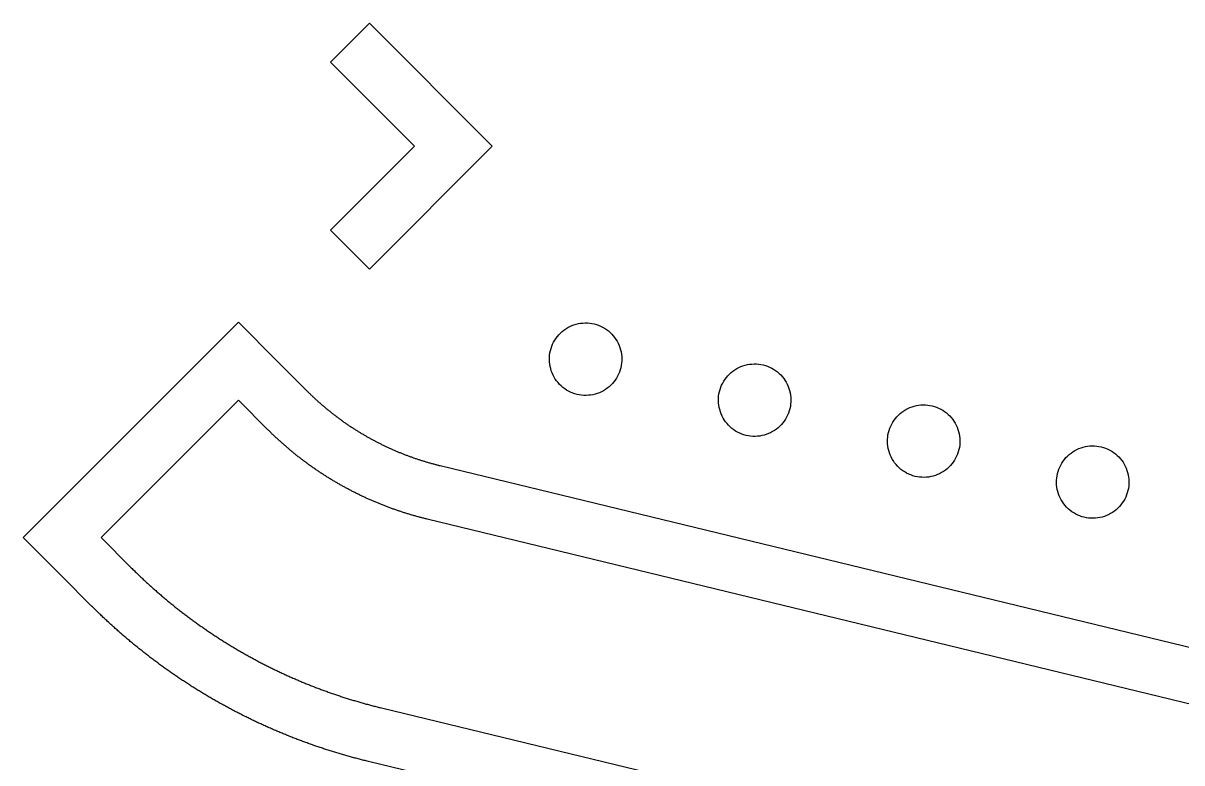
# Model space of a CAD drawing. Extents: x -16500 to 16500, y -16500 to 16500.
# Drawn here: x 3755 to 7753, y -2127 to 424 of the extents above; entities that cross this region are included whole.
import ezdxf

# ---------------------------------------------------------------- set-up
doc = ezdxf.new("R2010")
doc.units = 0
doc.header["$MEASUREMENT"] = 0
doc.layers.add('Top', color=1, linetype='Continuous')
doc.layers.add('Via', color=100, linetype='Continuous')

msp = doc.modelspace()

# ---------------------------------------------------------------- linework, layer by layer
at = {"layer": 'Top'}
msp.add_lwpolyline([(4949.747, -424.264), (4815.397, -289.914), (5105.311, 0), (4815.397, 289.914), (4949.747, 424.264), (5374.012, 0)], close=True, dxfattribs=at)
for points in [[(8546.568, -2994.589), (4946.462, -2122.102), (4942.558, -2121.152), (4938.656, -2120.194), (4934.756, -2119.228), (4930.857, -2118.255), (4926.961, -2117.274), (4923.067, -2116.285), (4919.174, -2115.288), (4915.284, -2114.284), (4911.396, -2113.272), (4907.509, -2112.252), (4903.625, -2111.224), (4899.743, -2110.189), (4895.862, -2109.146), (4891.984, -2108.096), (4888.108, -2107.037), (4884.234, -2105.971), (4880.362, -2104.898), (4876.493, -2103.816), (4872.625, -2102.727), (4868.76, -2101.631), (4864.896, -2100.526), (4861.035, -2099.414), (4857.177, -2098.294), (4853.32, -2097.167), (4849.466, -2096.032), (4845.614, -2094.889), (4841.764, -2093.739), (4837.916, -2092.581), (4834.071, -2091.416), (4830.228, -2090.243), (4826.388, -2089.062), (4822.55, -2087.873), (4818.714, -2086.677), (4814.88, -2085.474), (4811.049, -2084.262), (4807.221, -2083.044), (4803.395, -2081.817), (4799.571, -2080.583), (4795.75, -2079.342), (4791.931, -2078.092), (4788.114, -2076.836), (4784.301, -2075.571), (4780.489, -2074.299), (4776.68, -2073.02), (4772.874, -2071.733), (4769.07, -2070.438), (4765.269, -2069.136), (4761.471, -2067.827), (4757.675, -2066.509), (4753.882, -2065.185), (4750.091, -2063.853), (4746.303, -2062.513), (4742.518, -2061.166), (4738.735, -2059.811), (4734.955, -2058.448), (4731.178, -2057.079), (4727.403, -2055.701), (4723.631, -2054.317), (4719.862, -2052.924), (4716.096, -2051.525), (4712.333, -2050.118), (4708.572, -2048.703), (4704.814, -2047.281), (4701.059, -2045.851), (4697.307, -2044.414), (4693.558, -2042.97), (4689.811, -2041.518), (4686.067, -2040.059), (4682.327, -2038.592), (4678.589, -2037.118), (4674.854, -2035.636), (4671.122, -2034.147), (4667.393, -2032.651), (4663.668, -2031.147), (4659.945, -2029.636), (4656.225, -2028.117), (4652.508, -2026.591), (4648.794, -2025.058), (4645.083, -2023.517), (4641.375, -2021.969), (4637.671, -2020.414), (4633.969, -2018.851), (4630.27, -2017.281), (4626.575, -2015.704), (4622.883, -2014.119), (4619.194, -2012.527), (4615.508, -2010.928), (4611.825, -2009.321), (4608.146, -2007.707), (4604.469, -2006.086), (4600.796, -2004.457), (4597.126, -2002.821), (4593.46, -2001.178), (4589.796, -1999.528), (4586.136, -1997.87), (4582.48, -1996.205), (4578.826, -1994.533), (4575.176, -1992.854), (4571.529, -1991.167), (4567.886, -1989.473), (4564.246, -1987.772), (4560.609, -1986.063), (4556.976, -1984.348), (4553.346, -1982.625), (4549.719, -1980.895), (4546.096, -1979.158), (4542.477, -1977.414), (4538.861, -1975.662), (4535.248, -1973.903), (4531.639, -1972.138), (4528.033, -1970.365), (4524.431, -1968.584), (4520.833, -1966.797), (4517.238, -1965.003), (4513.646, -1963.201), (4510.059, -1961.392), (4506.474, -1959.577), (4502.894, -1957.754), (4499.317, -1955.924), (4495.743, -1954.086), (4492.174, -1952.242), (4488.608, -1950.391), (4485.045, -1948.533), (4481.487, -1946.667), (4477.932, -1944.795), (4474.38, -1942.915), (4470.833, -1941.029), (4467.289, -1939.135), (4463.749, -1937.234), (4460.213, -1935.327), (4456.68, -1933.412), (4453.152, -1931.49), (4449.627, -1929.562), (4446.106, -1927.626), (4442.589, -1925.683), (4439.076, -1923.734), (4435.566, -1921.777), (4432.061, -1919.814), (4428.559, -1917.843), (4425.062, -1915.866), (4421.568, -1913.881), (4418.078, -1911.89), (4414.592, -1909.892), (4411.11, -1907.887), (4407.632, -1905.875), (4404.159, -1903.856), (4400.689, -1901.83), (4397.223, -1899.797), (4393.761, -1897.758), (4390.303, -1895.711), (4386.85, -1893.658), (4383.4, -1891.598), (4379.955, -1889.531), (4376.513, -1887.457), (4373.076, -1885.376), (4369.643, -1883.289), (4366.214, -1881.195), (4362.789, -1879.094), (4359.368, -1876.986), (4355.952, -1874.871), (4352.54, -1872.75), (4349.132, -1870.621), (4345.728, -1868.486), (4342.328, -1866.345), (4338.933, -1864.196), (4335.542, -1862.041), (4332.155, -1859.879), (4328.773, -1857.711), (4325.394, -1855.535), (4322.021, -1853.353), (4318.651, -1851.165), (4315.286, -1848.969), (4311.925, -1846.767), (4308.569, -1844.559), (4305.217, -1842.343), (4301.869, -1840.121), (4298.526, -1837.892), (4295.187, -1835.657), (4291.853, -1833.415), (4288.523, -1831.167), (4285.197, -1828.912), (4281.877, -1826.65), (4278.56, -1824.382), (4275.248, -1822.107), (4271.941, -1819.825), (4268.638, -1817.537), (4265.34, -1815.243), (4262.046, -1812.942), (4258.757, -1810.634), (4255.472, -1808.32), (4252.192, -1805.999), (4248.917, -1803.672), (4245.646, -1801.338), (4242.38, -1798.998), (4239.118, -1796.652), (4235.861, -1794.299), (4232.609, -1791.939), (4229.362, -1789.573), (4226.119, -1787.201), (4222.881, -1784.822), (4219.648, -1782.437), (4216.419, -1780.045), (4213.195, -1777.647), (4209.976, -1775.242), (4206.762, -1772.831), (4203.552, -1770.414), (4200.348, -1767.991), (4197.148, -1765.561), (4193.953, -1763.124), (4190.762, -1760.682), (4187.577, -1758.233), (4184.397, -1755.777), (4181.221, -1753.316), (4178.05, -1750.848), (4174.884, -1748.374), (4171.724, -1745.893), (4168.568, -1743.407), (4165.416, -1740.914), (4162.27, -1738.415), (4159.129, -1735.909), (4155.993, -1733.397), (4152.862, -1730.879), (4149.736, -1728.355), (4146.615, -1725.825), (4143.499, -1723.289), (4140.387, -1720.746), (4137.281, -1718.197), (4134.18, -1715.642), (4131.085, -1713.081), (4127.994, -1710.514), (4124.908, -1707.94), (4121.828, -1705.361), (4118.752, -1702.775), (4115.682, -1700.183), (4112.617, -1697.586), (4109.557, -1694.982), (4106.502, -1692.372), (4103.452, -1689.756), (4100.408, -1687.134), (4097.368, -1684.506), (4094.334, -1681.872), (4091.305, -1679.231), (4088.282, -1676.585), (4085.264, -1673.933), (4082.251, -1671.275), (4079.243, -1668.611), (4076.24, -1665.941), (4073.243, -1663.265), (4070.251, -1660.583), (4067.265, -1657.895), (4064.284, -1655.201), (4061.308, -1652.502), (4058.337, -1649.796), (4055.372, -1647.084), (4052.413, -1644.367), (4049.458, -1641.644), (4046.509, -1638.915), (4043.566, -1636.18), (4040.628, -1633.439), (4037.695, -1630.692), (4034.768, -1627.94), (4031.847, -1625.182), (4028.93, -1622.418), (4026.02, -1619.648), (4023.114, -1616.872), (4020.215, -1614.091), (4017.321, -1611.304), (4014.432, -1608.511), (4011.549, -1605.713), (4008.671, -1602.908), (4005.799, -1600.099), (4002.933, -1597.283), (4000.072, -1594.462), (3997.217, -1591.635), (3994.367, -1588.802), (3991.524, -1585.964), (3889.432, -1483.872), (3889.432, -1483.872), (3755.436, -1349.875), (4497.898, -607.413), (4632.248, -741.763), (4632.248, -741.764), (4733.986, -843.502), (4735.965, -845.475), (4737.95, -847.444), (4739.941, -849.406), (4741.938, -851.363), (4743.94, -853.314), (4745.947, -855.259), (4747.961, -857.199), (4749.979, -859.133), (4752.004, -861.06), (4754.033, -862.983), (4756.069, -864.899), (4758.11, -866.809), (4760.156, -868.714), (4762.208, -870.613), (4764.265, -872.506), (4766.327, -874.393), (4768.395, -876.274), (4770.469, -878.149), (4772.547, -880.018), (4774.632, -881.881), (4776.721, -883.738), (4778.816, -885.589), (4780.916, -887.435), (4783.021, -889.274), (4785.132, -891.107), (4787.248, -892.934), (4789.369, -894.755), (4791.495, -896.57), (4793.626, -898.378), (4795.763, -900.181), (4797.905, -901.978), (4800.052, -903.768), (4802.204, -905.552), (4804.361, -907.33), (4806.523, -909.102), (4808.691, -910.868), (4810.863, -912.627), (4813.04, -914.38), (4815.223, -916.127), (4817.41, -917.868), (4819.603, -919.602), (4821.8, -921.33), (4824.002, -923.052), (4826.21, -924.768), (4828.422, -926.477), (4830.639, -928.18), (4832.861, -929.876), (4835.088, -931.566), (4837.319, -933.25), (4839.556, -934.927), (4841.797, -936.598), (4844.043, -938.262), (4846.294, -939.92), (4848.549, -941.572), (4850.81, -943.217), (4853.075, -944.855), (4855.344, -946.487), (4857.619, -948.113), (4859.898, -949.732), (4862.181, -951.344), (4864.469, -952.95), (4866.762, -954.549), (4869.06, -956.142), (4871.362, -957.728), (4873.668, -959.308), (4875.979, -960.88), (4878.295, -962.447), (4880.615, -964.006), (4882.939, -965.559), (4885.268, -967.106), (4887.601, -968.645), (4889.939, -970.178), (4892.281, -971.704), (4894.628, -973.224), (4896.978, -974.737), (4899.334, -976.243), (4901.693, -977.742), (4904.057, -979.234), (4906.425, -980.72), (4908.797, -982.199), (4911.174, -983.671), (4913.554, -985.136), (4915.939, -986.595), (4918.328, -988.046), (4920.722, -989.491), (4923.119, -990.929), (4925.52, -992.36), (4927.926, -993.784), (4930.336, -995.201), (4932.749, -996.612), (4935.167, -998.015), (4937.589, -999.411), (4940.015, -1000.801), (4942.444, -1002.183), (4944.878, -1003.559), (4947.315, -1004.928), (4949.757, -1006.289), (4952.202, -1007.644), (4954.652, -1008.991), (4957.105, -1010.332), (4959.562, -1011.665), (4962.023, -1012.992), (4964.487, -1014.311), (4966.955, -1015.623), (4969.428, -1016.929), (4971.903, -1018.227), (4974.383, -1019.518), (4976.866, -1020.802), (4979.353, -1022.078), (4981.844, -1023.348), (4984.338, -1024.61), (4986.836, -1025.866), (4989.337, -1027.114), (4991.842, -1028.355), (4994.35, -1029.589), (4996.862, -1030.815), (4999.378, -1032.035), (5001.897, -1033.247), (5004.419, -1034.452), (5006.945, -1035.65), (5009.475, -1036.84), (5012.008, -1038.023), (5014.544, -1039.199), (5017.083, -1040.368), (5019.626, -1041.529), (5022.172, -1042.683), (5024.722, -1043.83), (5027.274, -1044.97), (5029.83, -1046.102), (5032.39, -1047.227), (5034.952, -1048.344), (5037.518, -1049.454), (5040.086, -1050.557), (5042.658, -1051.652), (5045.233, -1052.74), (5047.812, -1053.821), (5050.393, -1054.894), (5052.977, -1055.96), (5055.565, -1057.018), (5058.155, -1058.069), (5060.749, -1059.113), (5063.345, -1060.149), (5065.944, -1061.178), (5068.547, -1062.199), (5071.152, -1063.213), (5073.76, -1064.219), (5076.371, -1065.218), (5078.985, -1066.209), (5081.601, -1067.193), (5084.221, -1068.169), (5086.843, -1069.138), (5089.468, -1070.099), (5092.096, -1071.053), (5094.727, -1071.999), (5097.36, -1072.938), (5099.996, -1073.869), (5102.634, -1074.792), (5105.275, -1075.708), (5107.919, -1076.616), (5110.566, -1077.517), (5113.215, -1078.41), (5115.866, -1079.296), (5118.52, -1080.174), (5121.177, -1081.044), (5123.836, -1081.907), (5126.497, -1082.762), (5129.161, -1083.61), (5131.828, -1084.45), (5134.496, -1085.282), (5137.167, -1086.106), (5139.841, -1086.923), (5142.517, -1087.733), (5145.195, -1088.534), (5147.875, -1089.328), (5150.558, -1090.114), (5153.243, -1090.893), (5155.93, -1091.663), (5158.619, -1092.426), (5161.311, -1093.182), (5164.005, -1093.929), (5166.7, -1094.669), (5169.398, -1095.402), (5172.098, -1096.126), (5174.8, -1096.843), (5177.504, -1097.552), (5180.211, -1098.253), (5182.919, -1098.946), (5185.629, -1099.632), (5188.341, -1100.31), (5191.055, -1100.98), (5193.771, -1101.642), (8793.877, -1974.13)], [(8749.126, -2158.784), (5149.02, -1286.297), (5146.054, -1285.574), (5143.09, -1284.843), (5140.128, -1284.105), (5137.168, -1283.359), (5134.21, -1282.605), (5131.254, -1281.843), (5128.3, -1281.074), (5125.348, -1280.297), (5122.398, -1279.512), (5119.45, -1278.719), (5116.504, -1277.919), (5113.561, -1277.111), (5110.619, -1276.295), (5107.68, -1275.472), (5104.742, -1274.641), (5101.807, -1273.802), (5098.874, -1272.955), (5095.944, -1272.101), (5093.015, -1271.239), (5090.089, -1270.369), (5087.165, -1269.492), (5084.244, -1268.607), (5081.325, -1267.715), (5078.408, -1266.815), (5075.493, -1265.907), (5072.581, -1264.991), (5069.672, -1264.068), (5066.764, -1263.138), (5063.86, -1262.199), (5060.957, -1261.253), (5058.057, -1260.3), (5055.16, -1259.339), (5052.265, -1258.37), (5049.373, -1257.394), (5046.483, -1256.41), (5043.596, -1255.418), (5040.712, -1254.419), (5037.83, -1253.413), (5034.951, -1252.399), (5032.074, -1251.377), (5029.2, -1250.348), (5026.329, -1249.311), (5023.461, -1248.267), (5020.595, -1247.215), (5017.732, -1246.156), (5014.872, -1245.089), (5012.015, -1244.015), (5009.16, -1242.933), (5006.308, -1241.844), (5003.46, -1240.747), (5000.614, -1239.643), (4997.771, -1238.532), (4994.931, -1237.413), (4992.094, -1236.286), (4989.259, -1235.152), (4986.428, -1234.011), (4983.6, -1232.862), (4980.775, -1231.706), (4977.953, -1230.543), (4975.133, -1229.372), (4972.317, -1228.194), (4969.505, -1227.008), (4966.695, -1225.815), (4963.888, -1224.614), (4961.085, -1223.407), (4958.284, -1222.192), (4955.487, -1220.969), (4952.693, -1219.739), (4949.903, -1218.502), (4947.115, -1217.258), (4944.331, -1216.006), (4941.55, -1214.747), (4938.772, -1213.481), (4935.998, -1212.208), (4933.227, -1210.927), (4930.46, -1209.639), (4927.696, -1208.344), (4924.935, -1207.041), (4922.178, -1205.731), (4919.424, -1204.414), (4916.673, -1203.09), (4913.926, -1201.759), (4911.183, -1200.42), (4908.443, -1199.074), (4905.707, -1197.721), (4902.974, -1196.361), (4900.244, -1194.994), (4897.519, -1193.62), (4894.797, -1192.238), (4892.078, -1190.849), (4889.363, -1189.454), (4886.652, -1188.051), (4883.945, -1186.641), (4881.241, -1185.224), (4878.541, -1183.799), (4875.845, -1182.368), (4873.152, -1180.93), (4870.464, -1179.485), (4867.779, -1178.032), (4865.098, -1176.573), (4862.42, -1175.106), (4859.747, -1173.633), (4857.077, -1172.152), (4854.412, -1170.665), (4851.75, -1169.171), (4849.092, -1167.669), (4846.438, -1166.161), (4843.788, -1164.646), (4841.142, -1163.123), (4838.5, -1161.594), (4835.862, -1160.058), (4833.228, -1158.515), (4830.599, -1156.965), (4827.973, -1155.408), (4825.351, -1153.845), (4822.733, -1152.274), (4820.12, -1150.697), (4817.511, -1149.113), (4814.905, -1147.522), (4812.305, -1145.924), (4809.708, -1144.319), (4807.115, -1142.708), (4804.527, -1141.089), (4801.943, -1139.464), (4799.363, -1137.833), (4796.787, -1136.194), (4794.216, -1134.549), (4791.649, -1132.897), (4789.087, -1131.238), (4786.528, -1129.573), (4783.974, -1127.9), (4781.425, -1126.222), (4778.88, -1124.536), (4776.339, -1122.844), (4773.803, -1121.145), (4771.271, -1119.44), (4768.744, -1117.728), (4766.221, -1116.009), (4763.703, -1114.284), (4761.189, -1112.552), (4758.68, -1110.813), (4756.176, -1109.068), (4753.675, -1107.316), (4751.18, -1105.558), (4748.689, -1103.794), (4746.203, -1102.022), (4743.721, -1100.245), (4741.245, -1098.461), (4738.772, -1096.67), (4736.305, -1094.873), (4733.842, -1093.069), (4731.384, -1091.259), (4728.931, -1089.442), (4726.482, -1087.62), (4724.039, -1085.79), (4721.6, -1083.954), (4719.166, -1082.112), (4716.736, -1080.264), (4714.312, -1078.409), (4711.892, -1076.548), (4709.478, -1074.68), (4707.068, -1072.806), (4704.663, -1070.926), (4702.263, -1069.04), (4699.868, -1067.147), (4697.478, -1065.248), (4695.093, -1063.343), (4692.713, -1061.431), (4690.338, -1059.514), (4687.968, -1057.59), (4685.603, -1055.659), (4683.243, -1053.723), (4680.889, -1051.781), (4678.539, -1049.832), (4676.194, -1047.877), (4673.855, -1045.916), (4671.521, -1043.949), (4669.192, -1041.976), (4666.868, -1039.997), (4664.549, -1038.011), (4662.235, -1036.02), (4659.927, -1034.022), (4657.624, -1032.019), (4655.326, -1030.009), (4653.034, -1027.993), (4650.746, -1025.972), (4648.465, -1023.944), (4646.188, -1021.911), (4643.917, -1019.871), (4641.651, -1017.826), (4639.39, -1015.774), (4637.135, -1013.717), (4634.885, -1011.654), (4632.641, -1009.585), (4630.402, -1007.51), (4628.168, -1005.429), (4625.94, -1003.342), (4623.718, -1001.25), (4621.501, -999.152), (4619.289, -997.048), (4617.083, -994.938), (4614.883, -992.822), (4612.688, -990.701), (4610.498, -988.573), (4608.314, -986.44), (4606.136, -984.302), (4603.964, -982.157), (4601.797, -980.007), (4599.635, -977.852), (4497.898, -876.114), (4024.136, -1349.876), (4125.874, -1451.613), (4128.589, -1454.323), (4131.309, -1457.026), (4134.036, -1459.724), (4136.768, -1462.416), (4139.505, -1465.103), (4142.248, -1467.784), (4144.997, -1470.459), (4147.751, -1473.128), (4150.511, -1475.791), (4153.276, -1478.449), (4156.047, -1481.101), (4158.824, -1483.747), (4161.606, -1486.388), (4164.394, -1489.022), (4167.187, -1491.651), (4169.985, -1494.274), (4172.789, -1496.891), (4175.599, -1499.502), (4178.414, -1502.107), (4181.234, -1504.706), (4184.06, -1507.3), (4186.891, -1509.887), (4189.728, -1512.469), (4192.57, -1515.045), (4195.417, -1517.614), (4198.27, -1520.178), (4201.128, -1522.736), (4203.991, -1525.288), (4206.86, -1527.834), (4209.734, -1530.373), (4212.614, -1532.907), (4215.498, -1535.435), (4218.388, -1537.957), (4221.283, -1540.473), (4224.184, -1542.982), (4227.09, -1545.486), (4230.001, -1547.983), (4232.917, -1550.475), (4235.838, -1552.96), (4238.765, -1555.439), (4241.696, -1557.912), (4244.633, -1560.379), (4247.575, -1562.84), (4250.522, -1565.295), (4253.475, -1567.743), (4256.432, -1570.186), (4259.395, -1572.622), (4262.362, -1575.052), (4265.335, -1577.475), (4268.313, -1579.893), (4271.295, -1582.304), (4274.283, -1584.709), (4277.276, -1587.108), (4280.274, -1589.501), (4283.277, -1591.887), (4286.284, -1594.267), (4289.297, -1596.64), (4292.315, -1599.008), (4295.338, -1601.369), (4298.365, -1603.724), (4301.398, -1606.072), (4304.435, -1608.414), (4307.477, -1610.75), (4310.525, -1613.079), (4313.577, -1615.402), (4316.634, -1617.719), (4319.695, -1620.029), (4322.762, -1622.333), (4325.833, -1624.63), (4328.909, -1626.921), (4331.99, -1629.206), (4335.076, -1631.484), (4338.166, -1633.755), (4341.262, -1636.02), (4344.362, -1638.279), (4347.466, -1640.531), (4350.576, -1642.777), (4353.69, -1645.016), (4356.808, -1647.249), (4359.932, -1649.475), (4363.06, -1651.695), (4366.192, -1653.908), (4369.33, -1656.114), (4372.471, -1658.314), (4375.618, -1660.508), (4378.769, -1662.694), (4381.925, -1664.875), (4385.085, -1667.048), (4388.249, -1669.215), (4391.419, -1671.376), (4394.592, -1673.529), (4397.77, -1675.676), (4400.953, -1677.817), (4404.14, -1679.951), (4407.332, -1682.078), (4410.528, -1684.198), (4413.728, -1686.312), (4416.933, -1688.419), (4420.143, -1690.52), (4423.356, -1692.613), (4426.574, -1694.7), (4429.797, -1696.781), (4433.023, -1698.854), (4436.255, -1700.921), (4439.49, -1702.981), (4442.73, -1705.034), (4445.974, -1707.08), (4449.222, -1709.12), (4452.474, -1711.153), (4455.731, -1713.179), (4458.992, -1715.198), (4462.257, -1717.211), (4465.526, -1719.216), (4468.8, -1721.215), (4472.078, -1723.207), (4475.36, -1725.192), (4478.646, -1727.17), (4481.936, -1729.141), (4485.23, -1731.106), (4488.528, -1733.063), (4491.831, -1735.014), (4495.137, -1736.958), (4498.448, -1738.895), (4501.763, -1740.825), (4505.081, -1742.747), (4508.404, -1744.664), (4511.73, -1746.573), (4515.061, -1748.475), (4518.396, -1750.37), (4521.734, -1752.258), (4525.077, -1754.139), (4528.423, -1756.013), (4531.774, -1757.881), (4535.128, -1759.741), (4538.486, -1761.594), (4541.848, -1763.44), (4545.214, -1765.279), (4548.583, -1767.111), (4551.957, -1768.936), (4555.334, -1770.754), (4558.715, -1772.565), (4562.1, -1774.369), (4565.489, -1776.166), (4568.881, -1777.956), (4572.277, -1779.738), (4575.677, -1781.514), (4579.08, -1783.282), (4582.488, -1785.043), (4585.899, -1786.798), (4589.313, -1788.545), (4592.731, -1790.284), (4596.153, -1792.017), (4599.579, -1793.743), (4603.008, -1795.461), (4606.44, -1797.172), (4609.876, -1798.876), (4613.316, -1800.573), (4616.759, -1802.263), (4620.206, -1803.945), (4623.656, -1805.621), (4627.11, -1807.289), (4630.568, -1808.95), (4634.028, -1810.603), (4637.493, -1812.25), (4640.96, -1813.889), (4644.431, -1815.52), (4647.906, -1817.145), (4651.384, -1818.762), (4654.865, -1820.372), (4658.349, -1821.975), (4661.837, -1823.571), (4665.328, -1825.159), (4668.823, -1826.74), (4672.321, -1828.313), (4675.822, -1829.88), (4679.326, -1831.439), (4682.834, -1832.99), (4686.345, -1834.535), (4689.859, -1836.072), (4693.376, -1837.601), (4696.897, -1839.123), (4700.421, -1840.638), (4703.947, -1842.146), (4707.477, -1843.646), (4711.01, -1845.139), (4714.547, -1846.624), (4718.086, -1848.102), (4721.628, -1849.573), (4725.174, -1851.036), (4728.722, -1852.492), (4732.274, -1853.94), (4735.828, -1855.381), (4739.386, -1856.814), (4742.947, -1858.24), (4746.51, -1859.659), (4750.077, -1861.07), (4753.646, -1862.474), (4757.218, -1863.87), (4760.794, -1865.259), (4764.372, -1866.64), (4767.953, -1868.014), (4771.537, -1869.38), (4775.124, -1870.739), (4778.713, -1872.09), (4782.306, -1873.434), (4785.901, -1874.77), (4789.499, -1876.099), (4793.099, -1877.42), (4796.703, -1878.734), (4800.309, -1880.04), (4803.918, -1881.339), (4807.53, -1882.63), (4811.144, -1883.913), (4814.761, -1885.189), (4818.381, -1886.458), (4822.003, -1887.719), (4825.628, -1888.972), (4829.256, -1890.218), (4832.886, -1891.456), (4836.519, -1892.686), (4840.154, -1893.909), (4843.792, -1895.125), (4847.433, -1896.332), (4851.075, -1897.532), (4854.721, -1898.725), (4858.369, -1899.91), (4862.019, -1901.087), (4865.672, -1902.257), (4869.327, -1903.419), (4872.985, -1904.573), (4876.645, -1905.72), (4880.307, -1906.859), (4883.972, -1907.99), (4887.64, -1909.114), (4891.309, -1910.23), (4894.981, -1911.338), (4898.655, -1912.439), (4902.332, -1913.532), (4906.01, -1914.617), (4909.691, -1915.695), (4913.375, -1916.765), (4917.06, -1917.827), (4920.748, -1918.881), (4924.438, -1919.928), (4928.13, -1920.967), (4931.824, -1921.999), (4935.52, -1923.022), (4939.219, -1924.038), (4942.92, -1925.047), (4946.622, -1926.047), (4950.327, -1927.04), (4954.034, -1928.025), (4957.743, -1929.002), (4961.454, -1929.971), (4965.167, -1930.933), (4968.882, -1931.887), (4972.599, -1932.833), (4976.318, -1933.772), (4980.039, -1934.702), (4983.762, -1935.625), (4987.486, -1936.54), (4991.213, -1937.447), (8591.319, -2809.935)]]:
    msp.add_lwpolyline(points, dxfattribs=at)
at = {"layer": 'Via'}
for points in [[(5697.642, -859.583), (5689.791, -859.443), (5681.964, -858.81), (5674.192, -857.687), (5666.506, -856.078), (5658.936, -853.989), (5651.512, -851.43), (5644.264, -848.409), (5637.219, -844.939), (5630.406, -841.034), (5623.852, -836.709), (5617.583, -831.98), (5611.622, -826.868), (5605.995, -821.391), (5600.722, -815.571), (5595.826, -809.432), (5591.324, -802.998), (5587.236, -796.294), (5583.576, -789.346), (5580.36, -782.182), (5577.6, -774.83), (5575.307, -767.32), (5573.49, -759.68), (5572.157, -751.941), (5571.312, -744.134), (5570.959, -736.29), (5571.099, -728.438), (5571.732, -720.611), (5572.855, -712.839), (5574.464, -705.153), (5576.552, -697.583), (5579.112, -690.159), (5582.133, -682.911), (5585.602, -675.866), (5589.508, -669.053), (5593.833, -662.499), (5598.561, -656.23), (5603.674, -650.27), (5609.151, -644.642), (5614.97, -639.37), (5621.109, -634.473), (5627.544, -629.971), (5634.248, -625.883), (5641.196, -622.223), (5648.36, -619.007), (5655.712, -616.247), (5663.222, -613.954), (5670.862, -612.137), (5678.6, -610.804), (5686.407, -609.959), (5694.252, -609.606), (5702.104, -609.746), (5709.931, -610.379), (5717.703, -611.502), (5725.389, -613.111), (5732.959, -615.2), (5740.383, -617.759), (5747.631, -620.78), (5754.676, -624.25), (5761.488, -628.155), (5768.042, -632.48), (5774.312, -637.209), (5780.272, -642.321), (5785.9, -647.798), (5791.172, -653.618), (5796.069, -659.757), (5800.57, -666.191), (5804.659, -672.895), (5808.319, -679.843), (5811.535, -687.007), (5814.295, -694.359), (5816.587, -701.869), (5818.404, -709.509), (5819.738, -717.248), (5820.583, -725.055), (5820.936, -732.899), (5820.796, -740.751), (5820.163, -748.578), (5819.04, -756.35), (5817.431, -764.036), (5815.342, -771.606), (5812.783, -779.03), (5809.762, -786.278), (5806.292, -793.323), (5802.387, -800.135), (5798.061, -806.69), (5793.333, -812.959), (5788.22, -818.919), (5782.743, -824.547), (5776.924, -829.819), (5770.785, -834.716), (5764.351, -839.217), (5757.646, -843.306), (5750.699, -846.966), (5743.535, -850.182), (5736.183, -852.942), (5728.672, -855.235), (5721.033, -857.051), (5713.294, -858.385), (5705.487, -859.23)], [(6280.762, -1000.903), (6272.911, -1000.763), (6265.084, -1000.13), (6257.312, -999.007), (6249.626, -997.398), (6242.056, -995.309), (6234.632, -992.75), (6227.384, -989.729), (6220.339, -986.259), (6213.526, -982.354), (6206.972, -978.029), (6200.703, -973.3), (6194.742, -968.188), (6189.115, -962.711), (6183.842, -956.891), (6178.946, -950.752), (6174.444, -944.318), (6170.356, -937.614), (6166.696, -930.666), (6163.48, -923.502), (6160.72, -916.15), (6158.427, -908.64), (6156.61, -901), (6155.277, -893.261), (6154.432, -885.454), (6154.079, -877.61), (6154.219, -869.758), (6154.852, -861.931), (6155.975, -854.159), (6157.584, -846.473), (6159.672, -838.903), (6162.232, -831.479), (6165.253, -824.231), (6168.722, -817.186), (6172.628, -810.373), (6176.953, -803.819), (6181.681, -797.55), (6186.794, -791.59), (6192.271, -785.962), (6198.09, -780.69), (6204.229, -775.793), (6210.664, -771.291), (6217.368, -767.203), (6224.316, -763.543), (6231.48, -760.327), (6238.832, -757.567), (6246.342, -755.274), (6253.982, -753.457), (6261.72, -752.124), (6269.527, -751.279), (6277.372, -750.926), (6285.224, -751.066), (6293.051, -751.699), (6300.823, -752.822), (6308.509, -754.431), (6316.079, -756.52), (6323.503, -759.079), (6330.751, -762.1), (6337.796, -765.57), (6344.608, -769.475), (6351.162, -773.8), (6357.432, -778.529), (6363.392, -783.641), (6369.02, -789.118), (6374.292, -794.938), (6379.189, -801.077), (6383.69, -807.511), (6387.779, -814.215), (6391.439, -821.163), (6394.655, -828.327), (6397.415, -835.679), (6399.707, -843.189), (6401.524, -850.829), (6402.858, -858.568), (6403.703, -866.375), (6404.056, -874.219), (6403.916, -882.071), (6403.283, -889.898), (6402.16, -897.67), (6400.551, -905.356), (6398.462, -912.926), (6395.903, -920.35), (6392.882, -927.598), (6389.412, -934.643), (6385.507, -941.455), (6381.181, -948.01), (6376.453, -954.279), (6371.34, -960.239), (6365.863, -965.867), (6360.044, -971.139), (6353.905, -976.036), (6347.471, -980.537), (6340.766, -984.626), (6333.819, -988.286), (6326.655, -991.502), (6319.303, -994.262), (6311.792, -996.555), (6304.153, -998.371), (6296.414, -999.705), (6288.607, -1000.55)], [(6863.882, -1142.222), (6856.031, -1142.082), (6848.204, -1141.449), (6840.432, -1140.326), (6832.746, -1138.717), (6825.176, -1136.628), (6817.752, -1134.069), (6810.504, -1131.048), (6803.459, -1127.578), (6796.646, -1123.673), (6790.092, -1119.348), (6783.823, -1114.619), (6777.862, -1109.507), (6772.235, -1104.03), (6766.962, -1098.21), (6762.066, -1092.071), (6757.564, -1085.637), (6753.476, -1078.933), (6749.816, -1071.985), (6746.6, -1064.821), (6743.84, -1057.469), (6741.547, -1049.959), (6739.73, -1042.319), (6738.397, -1034.58), (6737.552, -1026.773), (6737.199, -1018.929), (6737.339, -1011.077), (6737.972, -1003.25), (6739.095, -995.478), (6740.704, -987.792), (6742.792, -980.222), (6745.352, -972.798), (6748.373, -965.55), (6751.842, -958.505), (6755.748, -951.692), (6760.073, -945.138), (6764.801, -938.869), (6769.914, -932.909), (6775.391, -927.281), (6781.21, -922.009), (6787.349, -917.112), (6793.784, -912.61), (6800.488, -908.522), (6807.436, -904.862), (6814.6, -901.646), (6821.952, -898.886), (6829.462, -896.593), (6837.102, -894.776), (6844.84, -893.443), (6852.647, -892.598), (6860.492, -892.245), (6868.344, -892.385), (6876.171, -893.018), (6883.943, -894.141), (6891.629, -895.75), (6899.199, -897.839), (6906.623, -900.398), (6913.871, -903.419), (6920.916, -906.889), (6927.728, -910.794), (6934.282, -915.119), (6940.552, -919.848), (6946.512, -924.96), (6952.14, -930.437), (6957.412, -936.257), (6962.309, -942.396), (6966.81, -948.83), (6970.899, -955.534), (6974.559, -962.482), (6977.775, -969.646), (6980.535, -976.998), (6982.827, -984.508), (6984.644, -992.148), (6985.978, -999.887), (6986.823, -1007.694), (6987.176, -1015.538), (6987.036, -1023.39), (6986.403, -1031.217), (6985.28, -1038.989), (6983.671, -1046.675), (6981.582, -1054.245), (6979.023, -1061.669), (6976.002, -1068.917), (6972.532, -1075.962), (6968.627, -1082.774), (6964.301, -1089.329), (6959.573, -1095.598), (6954.46, -1101.558), (6948.983, -1107.186), (6943.164, -1112.458), (6937.025, -1117.355), (6930.591, -1121.856), (6923.886, -1125.945), (6916.939, -1129.605), (6909.775, -1132.821), (6902.423, -1135.581), (6894.912, -1137.874), (6887.273, -1139.69), (6879.534, -1141.024), (6871.727, -1141.869)], [(7447.002, -1283.541), (7439.151, -1283.401), (7431.324, -1282.768), (7423.552, -1281.645), (7415.866, -1280.036), (7408.296, -1277.947), (7400.872, -1275.388), (7393.624, -1272.367), (7386.579, -1268.897), (7379.766, -1264.992), (7373.212, -1260.667), (7366.943, -1255.938), (7360.982, -1250.826), (7355.355, -1245.349), (7350.082, -1239.529), (7345.186, -1233.39), (7340.684, -1226.956), (7336.596, -1220.252), (7332.936, -1213.304), (7329.72, -1206.14), (7326.96, -1198.788), (7324.667, -1191.278), (7322.85, -1183.638), (7321.517, -1175.899), (7320.672, -1168.092), (7320.319, -1160.248), (7320.459, -1152.396), (7321.092, -1144.569), (7322.215, -1136.797), (7323.824, -1129.111), (7325.912, -1121.541), (7328.472, -1114.117), (7331.493, -1106.869), (7334.962, -1099.824), (7338.868, -1093.011), (7343.193, -1086.457), (7347.921, -1080.188), (7353.034, -1074.228), (7358.511, -1068.6), (7364.33, -1063.328), (7370.469, -1058.431), (7376.904, -1053.929), (7383.608, -1049.841), (7390.556, -1046.181), (7397.72, -1042.965), (7405.072, -1040.205), (7412.582, -1037.912), (7420.222, -1036.095), (7427.96, -1034.762), (7435.767, -1033.917), (7443.612, -1033.564), (7451.464, -1033.704), (7459.291, -1034.337), (7467.063, -1035.46), (7474.749, -1037.069), (7482.319, -1039.158), (7489.743, -1041.717), (7496.991, -1044.738), (7504.036, -1048.208), (7510.848, -1052.113), (7517.402, -1056.438), (7523.672, -1061.167), (7529.632, -1066.279), (7535.26, -1071.756), (7540.532, -1077.576), (7545.429, -1083.715), (7549.93, -1090.149), (7554.019, -1096.853), (7557.679, -1103.801), (7560.895, -1110.965), (7563.655, -1118.317), (7565.947, -1125.827), (7567.764, -1133.467), (7569.098, -1141.206), (7569.943, -1149.013), (7570.296, -1156.857), (7570.156, -1164.709), (7569.523, -1172.536), (7568.4, -1180.308), (7566.791, -1187.994), (7564.702, -1195.564), (7562.143, -1202.988), (7559.122, -1210.236), (7555.652, -1217.281), (7551.747, -1224.093), (7547.421, -1230.648), (7542.693, -1236.917), (7537.58, -1242.877), (7532.103, -1248.505), (7526.284, -1253.777), (7520.145, -1258.674), (7513.711, -1263.175), (7507.006, -1267.264), (7500.059, -1270.924), (7492.895, -1274.14), (7485.543, -1276.9), (7478.032, -1279.193), (7470.393, -1281.009), (7462.654, -1282.343), (7454.847, -1283.188)]]:
    msp.add_lwpolyline(points, close=True, dxfattribs=at)

doc.saveas('drawing.dxf')
